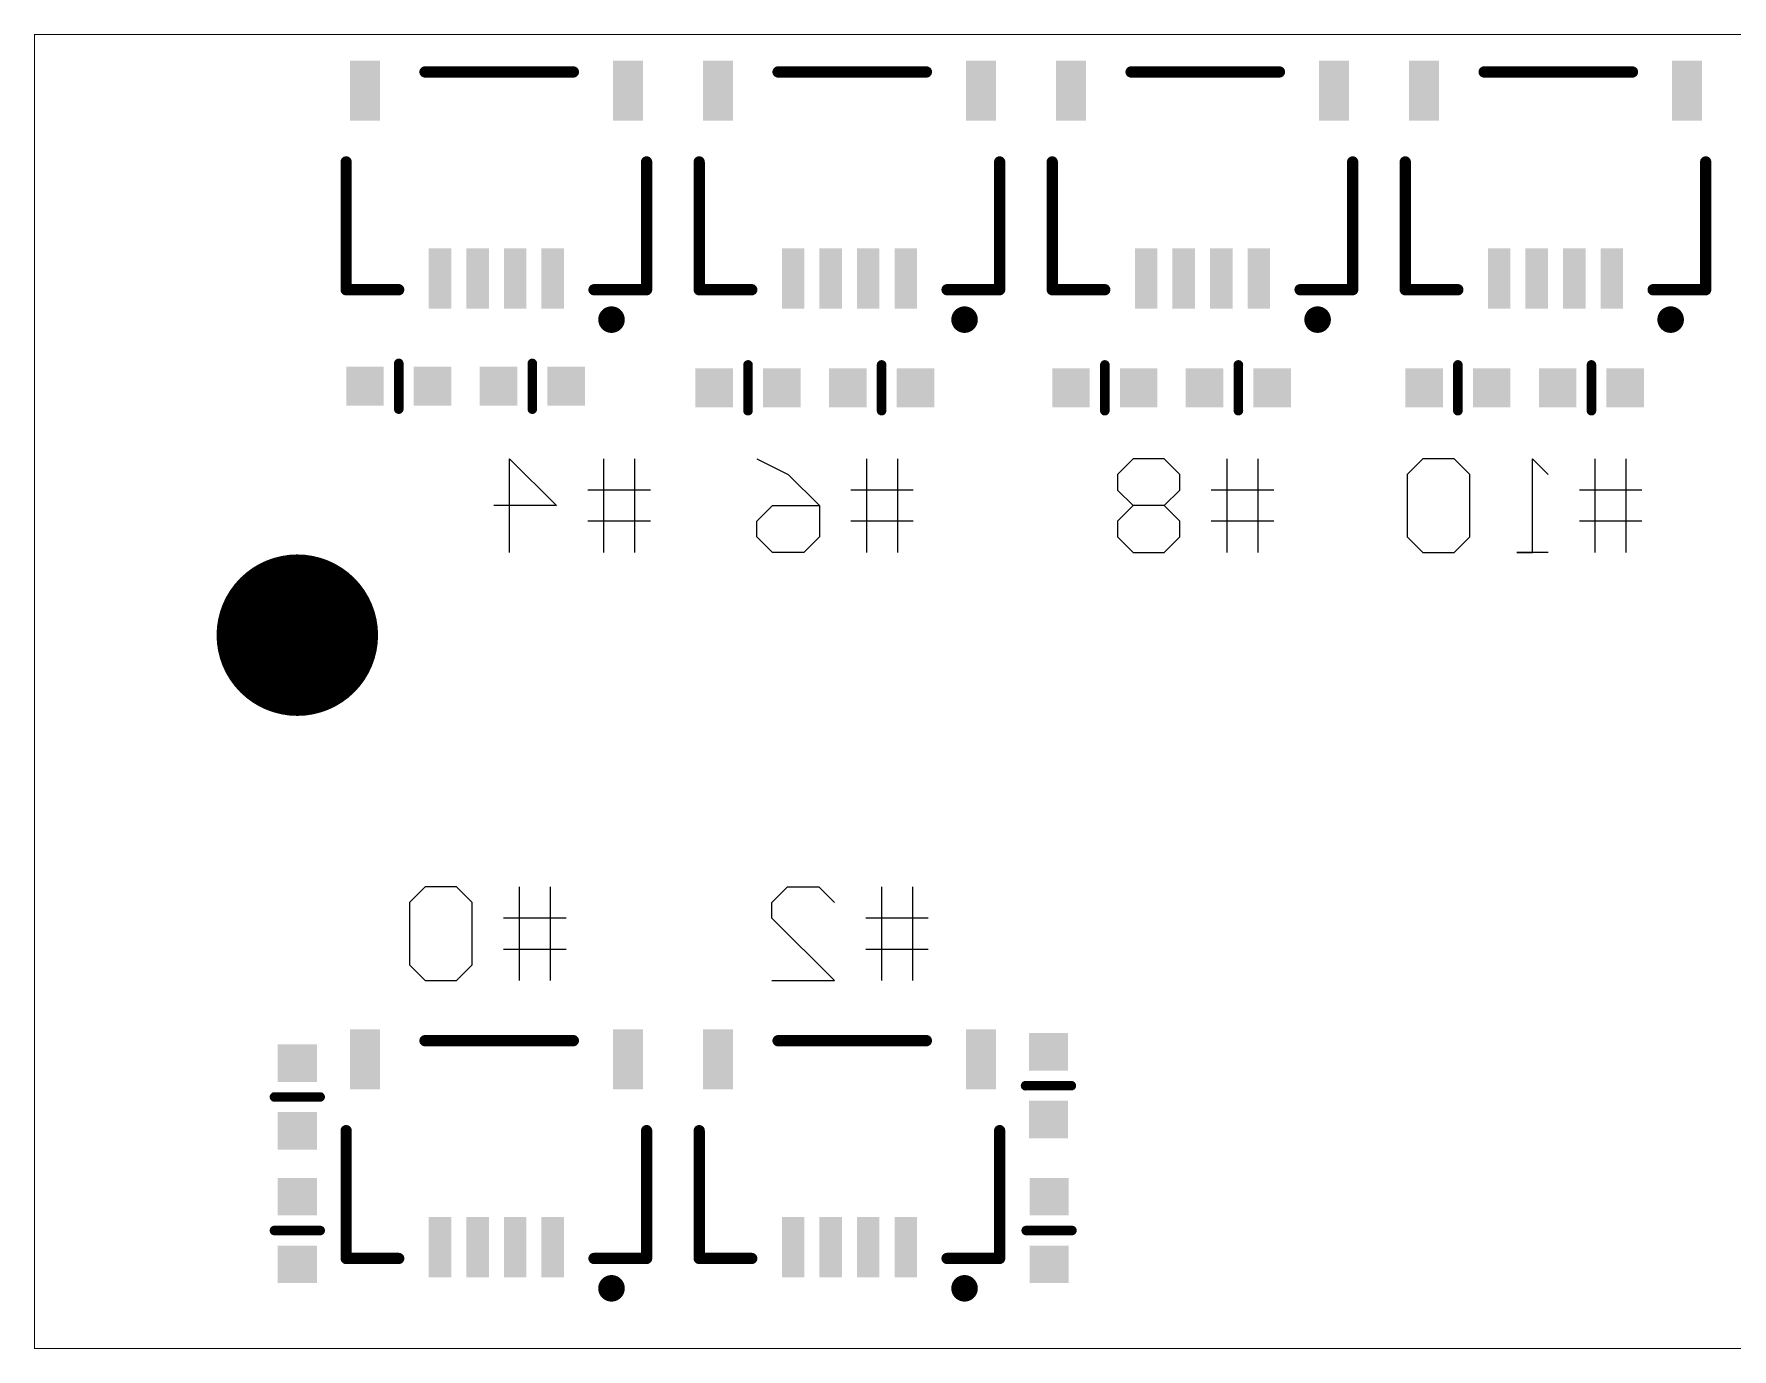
# Model space of a CAD drawing. Extents: x 384 to 449, y 85 to 220.
# Drawn here: x 385.26 to 407.87, y 202.13 to 219.64 of the extents above; entities that cross this region are included whole.
import ezdxf

# ---------------------------------------------------------------- set-up
doc = ezdxf.new("R2010")
doc.units = 0
for name, color, linetype in [('BOTTOMOVERLAY', 54, 'CONTINUOUS'), ('BOTTOMPASTE', 16, 'CONTINUOUS'), ('MECHANICAL1', 6, 'CONTINUOUS'), ('PADHOLELAYER', 156, 'CONTINUOUS')]:
    doc.layers.add(name, color=color, linetype=linetype)

msp = doc.modelspace()

# ---------------------------------------------------------------- linework, layer by layer
at = {"layer": 'BOTTOMOVERLAY'}
for p, q in [((391.593, 212.733), (391.593, 213.982)), ((391.593, 213.982), (392.218, 213.358)), ((392.843, 213.982), (392.843, 212.733)), ((393.26, 212.733), (393.26, 213.982)), ((394.885, 213.982), (395.302, 213.774)), ((396.343, 213.982), (396.343, 212.733)), ((396.76, 212.733), (396.76, 213.982)), ((399.893, 213.982), (399.685, 213.774)), ((400.31, 213.982), (399.893, 213.982)), ((400.518, 213.774), (400.31, 213.982)), ((401.143, 213.982), (401.143, 212.733)), ((401.56, 212.733), (401.56, 213.982)), ((403.752, 213.982), (403.544, 213.774)), ((404.169, 213.982), (403.752, 213.982)), ((404.377, 213.774), (404.169, 213.982)), ((405.21, 212.733), (405.21, 213.982)), ((405.21, 213.982), (405.418, 213.774)), ((406.043, 213.982), (406.043, 212.733)), ((406.46, 212.733), (406.46, 213.982)), ((395.302, 213.774), (395.718, 213.358)), ((399.685, 213.774), (399.685, 213.566)), ((400.518, 213.566), (400.518, 213.774)), ((403.544, 213.774), (403.544, 212.941)), ((404.377, 212.941), (404.377, 213.774)), ((392.843, 213.566), (392.635, 213.566)), ((393.468, 213.566), (392.843, 213.566)), ((396.343, 213.566), (396.135, 213.566)), ((396.968, 213.566), (396.343, 213.566)), ((399.685, 213.566), (399.893, 213.358)), ((400.31, 213.358), (400.518, 213.566)), ((401.143, 213.566), (400.935, 213.566)), ((401.768, 213.566), (401.143, 213.566)), ((406.043, 213.566), (405.835, 213.566)), ((406.668, 213.566), (406.043, 213.566)), ((392.218, 213.358), (391.385, 213.358)), ((394.885, 213.149), (395.093, 213.358)), ((395.093, 213.358), (395.718, 213.358)), ((395.718, 213.358), (395.718, 212.941)), ((399.893, 213.358), (399.685, 213.149)), ((400.31, 213.358), (399.893, 213.358)), ((400.518, 213.149), (400.31, 213.358)), ((393.468, 213.149), (392.635, 213.149)), ((394.885, 212.941), (394.885, 213.149)), ((396.968, 213.149), (396.135, 213.149)), ((399.685, 213.149), (399.685, 212.941)), ((400.518, 212.941), (400.518, 213.149)), ((401.768, 213.149), (400.935, 213.149)), ((406.668, 213.149), (405.835, 213.149)), ((395.093, 212.733), (394.885, 212.941)), ((395.51, 212.733), (395.093, 212.733)), ((395.718, 212.941), (395.51, 212.733)), ((399.685, 212.941), (399.893, 212.733)), ((399.893, 212.733), (400.31, 212.733)), ((400.31, 212.733), (400.518, 212.941)), ((403.544, 212.941), (403.752, 212.733)), ((403.752, 212.733), (404.169, 212.733)), ((404.169, 212.733), (404.377, 212.941)), ((405.418, 212.733), (405.002, 212.733)), ((405.002, 212.733), (405.21, 212.733)), ((390.471, 208.282), (390.263, 208.074)), ((390.888, 208.282), (390.471, 208.282)), ((391.096, 208.074), (390.888, 208.282)), ((391.721, 208.282), (391.721, 207.033)), ((392.138, 207.033), (392.138, 208.282)), ((395.085, 208.074), (395.293, 208.282)), ((395.293, 208.282), (395.71, 208.282)), ((395.71, 208.282), (395.918, 208.074)), ((396.543, 208.282), (396.543, 207.033)), ((396.96, 207.033), (396.96, 208.282)), ((390.263, 208.074), (390.263, 207.241)), ((391.096, 207.241), (391.096, 208.074)), ((395.085, 207.866), (395.085, 208.074)), ((391.721, 207.866), (391.513, 207.866)), ((392.346, 207.866), (391.721, 207.866)), ((395.918, 207.033), (395.085, 207.866)), ((396.543, 207.866), (396.335, 207.866)), ((397.168, 207.866), (396.543, 207.866)), ((392.346, 207.449), (391.513, 207.449)), ((397.168, 207.449), (396.335, 207.449)), ((390.263, 207.241), (390.471, 207.033)), ((390.888, 207.033), (391.096, 207.241)), ((390.471, 207.033), (390.888, 207.033)), ((395.085, 207.033), (395.918, 207.033))]:
    msp.add_line(p, q, dxfattribs=at)
for points, const_width in [([(390.468, 219.133), (390.936, 219.133)], 0.15), ([(390.936, 219.133), (391.418, 219.133)], 0.15), ([(391.418, 219.133), (392.443, 219.133)], 0.15), ([(392.44, 219.133), (392.443, 219.133)], 0.15), ([(395.168, 219.133), (395.636, 219.133)], 0.15), ([(395.636, 219.133), (396.118, 219.133)], 0.15), ([(396.118, 219.133), (397.143, 219.133)], 0.15), ([(397.14, 219.133), (397.143, 219.133)], 0.15), ([(399.868, 219.133), (400.336, 219.133)], 0.15), ([(400.336, 219.133), (400.818, 219.133)], 0.15), ([(400.818, 219.133), (401.843, 219.133)], 0.15), ([(401.84, 219.133), (401.843, 219.133)], 0.15), ([(404.568, 219.133), (405.036, 219.133)], 0.15), ([(405.036, 219.133), (405.518, 219.133)], 0.15), ([(405.518, 219.133), (406.543, 219.133)], 0.15), ([(406.54, 219.133), (406.543, 219.133)], 0.15), ([(389.418, 216.233), (389.418, 217.935)], 0.15), ([(393.418, 216.233), (393.418, 217.935)], 0.15), ([(394.118, 216.233), (394.118, 217.935)], 0.15), ([(398.118, 216.233), (398.118, 217.935)], 0.15), ([(398.818, 216.233), (398.818, 217.935)], 0.15), ([(402.818, 216.233), (402.818, 217.935)], 0.15), ([(403.518, 216.233), (403.518, 217.935)], 0.15), ([(407.518, 216.233), (407.518, 217.935)], 0.15), ([(389.418, 216.233), (390.118, 216.233)], 0.15), ([(392.718, 216.233), (393.418, 216.233)], 0.15), ([(394.118, 216.233), (394.818, 216.233)], 0.15), ([(397.418, 216.233), (398.118, 216.233)], 0.15), ([(398.818, 216.233), (399.518, 216.233)], 0.15), ([(402.118, 216.233), (402.818, 216.233)], 0.15), ([(403.518, 216.233), (404.218, 216.233)], 0.15), ([(406.818, 216.233), (407.518, 216.233)], 0.15), ([(390.118, 214.643), (390.118, 215.252)], 0.127), ([(391.896, 214.643), (391.896, 215.252)], 0.127), ([(394.768, 214.622), (394.768, 215.232)], 0.127), ([(396.546, 214.622), (396.546, 215.232)], 0.127), ([(399.518, 214.622), (399.518, 215.232)], 0.127), ([(401.296, 214.622), (401.296, 215.232)], 0.127), ([(404.218, 214.622), (404.218, 215.232)], 0.127), ([(405.996, 214.622), (405.996, 215.232)], 0.127), ([(390.468, 206.233), (390.936, 206.233)], 0.15), ([(390.936, 206.233), (391.418, 206.233)], 0.15), ([(391.418, 206.233), (392.443, 206.233)], 0.15), ([(392.44, 206.233), (392.443, 206.233)], 0.15), ([(395.168, 206.233), (395.636, 206.233)], 0.15), ([(395.636, 206.233), (396.118, 206.233)], 0.15), ([(396.118, 206.233), (397.143, 206.233)], 0.15), ([(397.14, 206.233), (397.143, 206.233)], 0.15), ([(388.463, 205.483), (389.073, 205.483)], 0.127), ([(398.463, 205.633), (399.073, 205.633)], 0.127), ([(389.418, 203.333), (389.418, 205.035)], 0.15), ([(393.418, 203.333), (393.418, 205.035)], 0.15), ([(394.118, 203.333), (394.118, 205.035)], 0.15), ([(398.118, 203.333), (398.118, 205.035)], 0.15), ([(388.463, 203.705), (389.073, 203.705)], 0.127), ([(398.471, 203.705), (399.08, 203.705)], 0.127), ([(389.418, 203.333), (390.118, 203.333)], 0.15), ([(392.718, 203.333), (393.418, 203.333)], 0.15), ([(394.118, 203.333), (394.818, 203.333)], 0.15), ([(397.418, 203.333), (398.118, 203.333)], 0.15)]:
    msp.add_lwpolyline(points, dxfattribs=dict(at, const_width=const_width))
for points, const_width in [([(390.43, 219.133, 1), (390.505, 219.133, 1)], 0.075), ([(390.898, 219.133, 1), (390.973, 219.133, 1)], 0.075), ([(390.898, 219.133, 1), (390.973, 219.133, 1)], 0.075), ([(391.38, 219.133, 1), (391.455, 219.133, 1)], 0.075), ([(391.38, 219.133, 1), (391.455, 219.133, 1)], 0.075), ([(392.403, 219.133, 1), (392.478, 219.133, 1)], 0.075), ([(392.405, 219.133, 1), (392.48, 219.133, 1)], 0.075), ([(392.405, 219.133, 1), (392.48, 219.133, 1)], 0.075), ([(395.13, 219.133, 1), (395.205, 219.133, 1)], 0.075), ([(395.598, 219.133, 1), (395.673, 219.133, 1)], 0.075), ([(395.598, 219.133, 1), (395.673, 219.133, 1)], 0.075), ([(396.08, 219.133, 1), (396.155, 219.133, 1)], 0.075), ([(396.08, 219.133, 1), (396.155, 219.133, 1)], 0.075), ([(397.103, 219.133, 1), (397.178, 219.133, 1)], 0.075), ([(397.105, 219.133, 1), (397.18, 219.133, 1)], 0.075), ([(397.105, 219.133, 1), (397.18, 219.133, 1)], 0.075), ([(399.83, 219.133, 1), (399.905, 219.133, 1)], 0.075), ([(400.298, 219.133, 1), (400.373, 219.133, 1)], 0.075), ([(400.298, 219.133, 1), (400.373, 219.133, 1)], 0.075), ([(400.78, 219.133, 1), (400.855, 219.133, 1)], 0.075), ([(400.78, 219.133, 1), (400.855, 219.133, 1)], 0.075), ([(401.803, 219.133, 1), (401.878, 219.133, 1)], 0.075), ([(401.805, 219.133, 1), (401.88, 219.133, 1)], 0.075), ([(401.805, 219.133, 1), (401.88, 219.133, 1)], 0.075), ([(404.53, 219.133, 1), (404.605, 219.133, 1)], 0.075), ([(404.998, 219.133, 1), (405.073, 219.133, 1)], 0.075), ([(404.998, 219.133, 1), (405.073, 219.133, 1)], 0.075), ([(405.48, 219.133, 1), (405.555, 219.133, 1)], 0.075), ([(405.48, 219.133, 1), (405.555, 219.133, 1)], 0.075), ([(406.503, 219.133, 1), (406.578, 219.133, 1)], 0.075), ([(406.505, 219.133, 1), (406.58, 219.133, 1)], 0.075), ([(406.505, 219.133, 1), (406.58, 219.133, 1)], 0.075), ([(389.38, 217.935, 1), (389.455, 217.935, 1)], 0.075), ([(393.38, 217.935, 1), (393.455, 217.935, 1)], 0.075), ([(394.08, 217.935, 1), (394.155, 217.935, 1)], 0.075), ([(398.08, 217.935, 1), (398.155, 217.935, 1)], 0.075), ([(398.78, 217.935, 1), (398.855, 217.935, 1)], 0.075), ([(402.78, 217.935, 1), (402.855, 217.935, 1)], 0.075), ([(403.48, 217.935, 1), (403.555, 217.935, 1)], 0.075), ([(407.48, 217.935, 1), (407.555, 217.935, 1)], 0.075), ([(389.38, 216.233, 1), (389.455, 216.233, 1)], 0.075), ([(389.38, 216.233, 1), (389.455, 216.233, 1)], 0.075), ([(390.08, 216.233, 1), (390.155, 216.233, 1)], 0.075), ([(392.68, 216.233, 1), (392.755, 216.233, 1)], 0.075), ([(393.38, 216.233, 1), (393.455, 216.233, 1)], 0.075), ([(393.38, 216.233, 1), (393.455, 216.233, 1)], 0.075), ([(394.08, 216.233, 1), (394.155, 216.233, 1)], 0.075), ([(394.08, 216.233, 1), (394.155, 216.233, 1)], 0.075), ([(394.78, 216.233, 1), (394.855, 216.233, 1)], 0.075), ([(397.38, 216.233, 1), (397.455, 216.233, 1)], 0.075), ([(398.08, 216.233, 1), (398.155, 216.233, 1)], 0.075), ([(398.08, 216.233, 1), (398.155, 216.233, 1)], 0.075), ([(398.78, 216.233, 1), (398.855, 216.233, 1)], 0.075), ([(398.78, 216.233, 1), (398.855, 216.233, 1)], 0.075), ([(399.48, 216.233, 1), (399.555, 216.233, 1)], 0.075), ([(402.08, 216.233, 1), (402.155, 216.233, 1)], 0.075), ([(402.78, 216.233, 1), (402.855, 216.233, 1)], 0.075), ([(402.78, 216.233, 1), (402.855, 216.233, 1)], 0.075), ([(403.48, 216.233, 1), (403.555, 216.233, 1)], 0.075), ([(403.48, 216.233, 1), (403.555, 216.233, 1)], 0.075), ([(404.18, 216.233, 1), (404.255, 216.233, 1)], 0.075), ([(406.78, 216.233, 1), (406.855, 216.233, 1)], 0.075), ([(407.48, 216.233, 1), (407.555, 216.233, 1)], 0.075), ([(407.48, 216.233, 1), (407.555, 216.233, 1)], 0.075), ([(392.819, 215.841, 1), (392.909, 215.841, 1)], 0.09), ([(392.819, 215.829, 1), (392.909, 215.829, 1)], 0.09), ([(397.519, 215.841, 1), (397.609, 215.841, 1)], 0.09), ([(397.519, 215.829, 1), (397.609, 215.829, 1)], 0.09), ([(402.219, 215.841, 1), (402.309, 215.841, 1)], 0.09), ([(402.219, 215.829, 1), (402.309, 215.829, 1)], 0.09), ([(406.919, 215.841, 1), (407.009, 215.841, 1)], 0.09), ([(406.919, 215.829, 1), (407.009, 215.829, 1)], 0.09), ([(390.086, 215.252, 1), (390.15, 215.252, 1)], 0.0635), ([(391.864, 215.252, 1), (391.928, 215.252, 1)], 0.0635), ([(394.736, 215.232, 1), (394.8, 215.232, 1)], 0.0635), ([(396.514, 215.232, 1), (396.578, 215.232, 1)], 0.0635), ([(399.486, 215.232, 1), (399.55, 215.232, 1)], 0.0635), ([(401.264, 215.232, 1), (401.328, 215.232, 1)], 0.0635), ([(404.186, 215.232, 1), (404.25, 215.232, 1)], 0.0635), ([(405.964, 215.232, 1), (406.028, 215.232, 1)], 0.0635), ([(390.086, 214.643, 1), (390.15, 214.643, 1)], 0.0635), ([(391.864, 214.643, 1), (391.928, 214.643, 1)], 0.0635), ([(394.736, 214.622, 1), (394.8, 214.622, 1)], 0.0635), ([(396.514, 214.622, 1), (396.578, 214.622, 1)], 0.0635), ([(399.486, 214.622, 1), (399.55, 214.622, 1)], 0.0635), ([(401.264, 214.622, 1), (401.328, 214.622, 1)], 0.0635), ([(404.186, 214.622, 1), (404.25, 214.622, 1)], 0.0635), ([(405.964, 214.622, 1), (406.028, 214.622, 1)], 0.0635), ([(390.43, 206.233, 1), (390.505, 206.233, 1)], 0.075), ([(390.898, 206.233, 1), (390.973, 206.233, 1)], 0.075), ([(390.898, 206.233, 1), (390.973, 206.233, 1)], 0.075), ([(391.38, 206.233, 1), (391.455, 206.233, 1)], 0.075), ([(391.38, 206.233, 1), (391.455, 206.233, 1)], 0.075), ([(392.403, 206.233, 1), (392.478, 206.233, 1)], 0.075), ([(392.405, 206.233, 1), (392.48, 206.233, 1)], 0.075), ([(392.405, 206.233, 1), (392.48, 206.233, 1)], 0.075), ([(395.13, 206.233, 1), (395.205, 206.233, 1)], 0.075), ([(395.598, 206.233, 1), (395.673, 206.233, 1)], 0.075), ([(395.598, 206.233, 1), (395.673, 206.233, 1)], 0.075), ([(396.08, 206.233, 1), (396.155, 206.233, 1)], 0.075), ([(396.08, 206.233, 1), (396.155, 206.233, 1)], 0.075), ([(397.103, 206.233, 1), (397.178, 206.233, 1)], 0.075), ([(397.105, 206.233, 1), (397.18, 206.233, 1)], 0.075), ([(397.105, 206.233, 1), (397.18, 206.233, 1)], 0.075), ([(388.431, 205.483, 1), (388.495, 205.483, 1)], 0.0635), ([(389.041, 205.483, 1), (389.104, 205.483, 1)], 0.0635), ([(398.431, 205.633, 1), (398.495, 205.633, 1)], 0.0635), ([(399.041, 205.633, 1), (399.104, 205.633, 1)], 0.0635), ([(389.38, 205.035, 1), (389.455, 205.035, 1)], 0.075), ([(393.38, 205.035, 1), (393.455, 205.035, 1)], 0.075), ([(394.08, 205.035, 1), (394.155, 205.035, 1)], 0.075), ([(398.08, 205.035, 1), (398.155, 205.035, 1)], 0.075), ([(388.431, 203.705, 1), (388.495, 203.705, 1)], 0.0635), ([(389.041, 203.705, 1), (389.104, 203.705, 1)], 0.0635), ([(398.439, 203.705, 1), (398.503, 203.705, 1)], 0.0635), ([(399.049, 203.705, 1), (399.112, 203.705, 1)], 0.0635), ([(389.38, 203.333, 1), (389.455, 203.333, 1)], 0.075), ([(389.38, 203.333, 1), (389.455, 203.333, 1)], 0.075), ([(390.08, 203.333, 1), (390.155, 203.333, 1)], 0.075), ([(392.68, 203.333, 1), (392.755, 203.333, 1)], 0.075), ([(393.38, 203.333, 1), (393.455, 203.333, 1)], 0.075), ([(393.38, 203.333, 1), (393.455, 203.333, 1)], 0.075), ([(394.08, 203.333, 1), (394.155, 203.333, 1)], 0.075), ([(394.08, 203.333, 1), (394.155, 203.333, 1)], 0.075), ([(394.78, 203.333, 1), (394.855, 203.333, 1)], 0.075), ([(397.38, 203.333, 1), (397.455, 203.333, 1)], 0.075), ([(398.08, 203.333, 1), (398.155, 203.333, 1)], 0.075), ([(398.08, 203.333, 1), (398.155, 203.333, 1)], 0.075), ([(392.819, 202.941, 1), (392.909, 202.941, 1)], 0.09), ([(392.819, 202.929, 1), (392.909, 202.929, 1)], 0.09), ([(397.519, 202.941, 1), (397.609, 202.941, 1)], 0.09), ([(397.519, 202.929, 1), (397.609, 202.929, 1)], 0.09)]:
    msp.add_lwpolyline(points, format="xyb", close=True, dxfattribs=dict(at, const_width=const_width))
at = {"layer": 'BOTTOMOVERLAY', "const_width": 0.18}
for points in [[(392.864, 215.841, -28.866956), (392.864, 215.829)], [(397.564, 215.841, -28.866956), (397.564, 215.829)], [(402.264, 215.841, -28.866956), (402.264, 215.829)], [(406.964, 215.841, -28.866956), (406.964, 215.829)], [(392.864, 202.941, -28.866956), (392.864, 202.929)], [(397.564, 202.941, -28.866956), (397.564, 202.929)]]:
    msp.add_lwpolyline(points, format="xyb", dxfattribs=at)
at = {"layer": 'BOTTOMPASTE'}
for points in [[(389.468, 219.283), (389.468, 218.483), (389.868, 219.283), (389.868, 218.483)], [(392.968, 219.283), (392.968, 218.483), (393.368, 219.283), (393.368, 218.483)], [(394.168, 219.283), (394.168, 218.483), (394.568, 219.283), (394.568, 218.483)], [(397.668, 219.283), (397.668, 218.483), (398.068, 219.283), (398.068, 218.483)], [(398.868, 219.283), (398.868, 218.483), (399.268, 219.283), (399.268, 218.483)], [(402.368, 219.283), (402.368, 218.483), (402.768, 219.283), (402.768, 218.483)], [(403.568, 219.283), (403.568, 218.483), (403.968, 219.283), (403.968, 218.483)], [(407.068, 219.283), (407.068, 218.483), (407.468, 219.283), (407.468, 218.483)], [(390.818, 215.983), (390.818, 216.783), (390.518, 215.983), (390.518, 216.783)], [(391.318, 215.983), (391.318, 216.783), (391.018, 215.983), (391.018, 216.783)], [(391.818, 215.983), (391.818, 216.783), (391.518, 215.983), (391.518, 216.783)], [(392.318, 215.983), (392.318, 216.783), (392.018, 215.983), (392.018, 216.783)], [(395.518, 215.983), (395.518, 216.783), (395.218, 215.983), (395.218, 216.783)], [(396.018, 215.983), (396.018, 216.783), (395.718, 215.983), (395.718, 216.783)], [(396.518, 215.983), (396.518, 216.783), (396.218, 215.983), (396.218, 216.783)], [(397.018, 215.983), (397.018, 216.783), (396.718, 215.983), (396.718, 216.783)], [(400.218, 215.983), (400.218, 216.783), (399.918, 215.983), (399.918, 216.783)], [(400.718, 215.983), (400.718, 216.783), (400.418, 215.983), (400.418, 216.783)], [(401.218, 215.983), (401.218, 216.783), (400.918, 215.983), (400.918, 216.783)], [(401.718, 215.983), (401.718, 216.783), (401.418, 215.983), (401.418, 216.783)], [(404.918, 215.983), (404.918, 216.783), (404.618, 215.983), (404.618, 216.783)], [(405.418, 215.983), (405.418, 216.783), (405.118, 215.983), (405.118, 216.783)], [(405.918, 215.983), (405.918, 216.783), (405.618, 215.983), (405.618, 216.783)], [(406.418, 215.983), (406.418, 216.783), (406.118, 215.983), (406.118, 216.783)], [(389.918, 215.207), (389.418, 215.207), (389.918, 214.687), (389.418, 214.687)], [(390.818, 215.207), (390.318, 215.207), (390.818, 214.687), (390.318, 214.687)], [(391.196, 214.687), (391.696, 214.687), (391.196, 215.207), (391.696, 215.207)], [(392.096, 214.687), (392.596, 214.687), (392.096, 215.207), (392.596, 215.207)], [(394.568, 215.187), (394.068, 215.187), (394.568, 214.667), (394.068, 214.667)], [(395.468, 215.187), (394.968, 215.187), (395.468, 214.667), (394.968, 214.667)], [(395.846, 214.667), (396.346, 214.667), (395.846, 215.187), (396.346, 215.187)], [(396.746, 214.667), (397.246, 214.667), (396.746, 215.187), (397.246, 215.187)], [(399.318, 215.187), (398.818, 215.187), (399.318, 214.667), (398.818, 214.667)], [(400.218, 215.187), (399.718, 215.187), (400.218, 214.667), (399.718, 214.667)], [(400.596, 214.667), (401.096, 214.667), (400.596, 215.187), (401.096, 215.187)], [(401.496, 214.667), (401.996, 214.667), (401.496, 215.187), (401.996, 215.187)], [(404.018, 215.187), (403.518, 215.187), (404.018, 214.667), (403.518, 214.667)], [(404.918, 215.187), (404.418, 215.187), (404.918, 214.667), (404.418, 214.667)], [(405.296, 214.667), (405.796, 214.667), (405.296, 215.187), (405.796, 215.187)], [(406.196, 214.667), (406.696, 214.667), (406.196, 215.187), (406.696, 215.187)], [(389.028, 205.683), (389.028, 206.183), (388.508, 205.683), (388.508, 206.183)], [(389.468, 206.383), (389.468, 205.583), (389.868, 206.383), (389.868, 205.583)], [(392.968, 206.383), (392.968, 205.583), (393.368, 206.383), (393.368, 205.583)], [(394.168, 206.383), (394.168, 205.583), (394.568, 206.383), (394.568, 205.583)], [(397.668, 206.383), (397.668, 205.583), (398.068, 206.383), (398.068, 205.583)], [(399.028, 205.833), (399.028, 206.333), (398.508, 205.833), (398.508, 206.333)], [(389.028, 204.783), (389.028, 205.283), (388.508, 204.783), (388.508, 205.283)], [(399.028, 204.933), (399.028, 205.433), (398.508, 204.933), (398.508, 205.433)], [(388.508, 204.405), (388.508, 203.905), (389.028, 204.405), (389.028, 203.905)], [(398.516, 204.405), (398.516, 203.905), (399.036, 204.405), (399.036, 203.905)], [(390.818, 203.083), (390.818, 203.883), (390.518, 203.083), (390.518, 203.883)], [(391.318, 203.083), (391.318, 203.883), (391.018, 203.083), (391.018, 203.883)], [(391.818, 203.083), (391.818, 203.883), (391.518, 203.083), (391.518, 203.883)], [(392.318, 203.083), (392.318, 203.883), (392.018, 203.083), (392.018, 203.883)], [(395.518, 203.083), (395.518, 203.883), (395.218, 203.083), (395.218, 203.883)], [(396.018, 203.083), (396.018, 203.883), (395.718, 203.083), (395.718, 203.883)], [(396.518, 203.083), (396.518, 203.883), (396.218, 203.083), (396.218, 203.883)], [(397.018, 203.083), (397.018, 203.883), (396.718, 203.083), (396.718, 203.883)], [(388.508, 203.505), (388.508, 203.005), (389.028, 203.505), (389.028, 203.005)], [(398.516, 203.505), (398.516, 203.005), (399.036, 203.505), (399.036, 203.005)]]:
    msp.add_solid(points, dxfattribs=at)
at = {"layer": 'MECHANICAL1', "const_width": 0.0127}
for points in [[(385.268, 219.633), (449.268, 219.633)], [(385.268, 202.133), (385.268, 219.633)], [(385.268, 202.133), (392.768, 202.133)], [(392.768, 202.133), (449.268, 202.133)]]:
    msp.add_lwpolyline(points, dxfattribs=at)
at = {"layer": 'MECHANICAL1', "const_width": 0.00635}
for points in [[(385.265, 219.633, 1), (385.271, 219.633, 1)], [(385.265, 219.633, 1), (385.271, 219.633, 1)], [(385.265, 202.133, 1), (385.271, 202.133, 1)], [(385.265, 202.133, 1), (385.271, 202.133, 1)], [(392.765, 202.133, 1), (392.771, 202.133, 1)], [(392.765, 202.133, 1), (392.771, 202.133, 1)]]:
    msp.add_lwpolyline(points, format="xyb", close=True, dxfattribs=at)
at = {"layer": 'PADHOLELAYER', "const_width": 1.075}
msp.add_lwpolyline([(388.23, 211.633, 1), (389.305, 211.633, 1)], format="xyb", close=True, dxfattribs=at)

doc.saveas('drawing.dxf')
